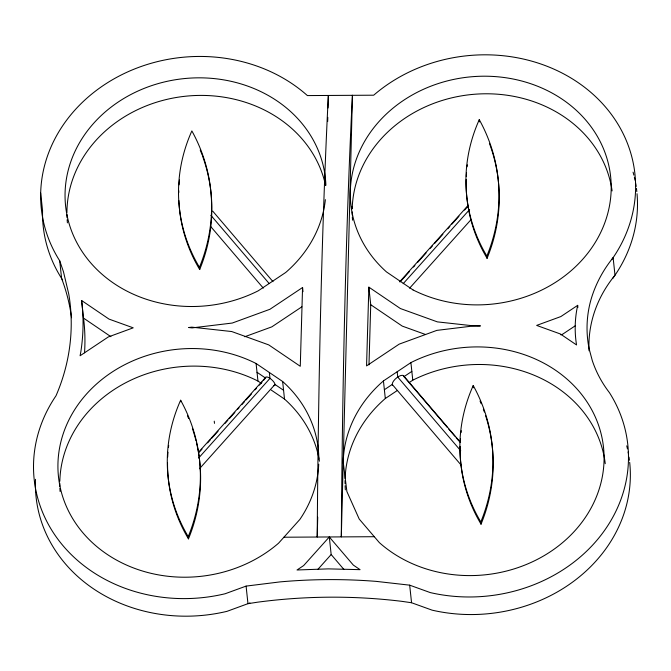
<?xml version="1.0" encoding="UTF-8"?>
<svg xmlns="http://www.w3.org/2000/svg" width="671" height="671" viewBox="0 0 671 671"><rect width="100%" height="100%" fill="white"/><g stroke="black" fill="none" stroke-linecap="round" stroke-linejoin="round"><path stroke-width="1.01" d="M317.719 517.131L317.215 537.035A893.554 49.948 89.7 0 1 328.345 95.458L328.027 107.972M327.683 121.535L327.792 117.358M302.562 287.524L300.272 366.282L268.744 344.894L231.747 331.549L191.797 327.154L188.677 327.523L192.082 327.901L232.267 323.045L269.952 309.272L302.562 287.524L302.998 291.659M368.857 287.146L366.559 365.905L399.17 344.148L436.855 330.375L477.039 325.519L480.444 325.896L477.333 326.274L437.375 321.879L400.377 308.534L368.857 287.146L370.728 304.718L368.983 364.823M577.672 305.347C574.821 318.306 574.401 331.86 576.548 344.953L560.335 333.957L536.649 325.41L560.864 316.561L577.672 305.347L577.89 307.419M613.118 257.647C602.717 270.53 594.833 285.427 590.488 301.43A134.796 117.786 -6.1 0 0 589.188 349.004L592.292 360.579A134.796 117.786 -6.1 0 0 609.411 392.619A155.068 135.492 -6.1 0 1 594.372 543.174A155.068 135.492 -6.1 0 1 430.245 592.585L409.679 585.162L376.121 581.371A501.497 438.197 -6.1 0 0 279.849 581.916L246.089 586.102L225.146 593.751A155.068 135.492 -6.1 0 1 63.46 546.211A155.068 135.492 -6.1 0 1 56.003 395.781A229.725 200.73 -6.1 0 0 68.752 294.007L63.451 271.696L59.711 260.801A155.068 135.492 -6.1 0 1 103.963 85.032A155.068 135.492 -6.1 0 1 307.393 95.576L373.688 95.198A155.068 135.492 -6.1 0 1 577.714 82.323A155.068 135.492 -6.1 0 1 613.118 257.647L614.997 275.219A134.796 117.786 -6.1 0 0 589.046 350.782M198.624 452.204L265.75 377.278M199.186 452.246L201.979 449.125M207.574 442.885L210.375 439.757M211.776 438.197L218.067 431.176M225.062 423.376L227.855 420.247M229.256 418.687L234.85 412.447M237.643 409.327L239.044 407.767M241.837 404.638L244.638 401.518M246.039 399.958L251.633 393.718M255.123 389.817L256.523 388.249M259.325 385.129L262.118 382.009M263.518 380.449L265.573 377.848A6.056 2.114 41.9 0 1 269.146 377.832L270.379 378.629A6.056 2.114 41.9 0 1 274.884 383.913L275.026 384.718A6.056 2.114 41.9 0 1 273.583 385.59M198.658 457.983L269.985 378.377L269.356 372.497M199.455 468.744L274.976 384.458L283.573 390.296M399.631 281.837L468.165 205.36M400.21 281.854L409.302 271.713M413.495 267.024L414.896 265.464M417.697 262.344L426.085 252.975M430.279 248.295L432.376 245.955M434.481 243.615L442.868 234.246M447.767 228.786L449.864 226.446M451.96 224.106L458.947 216.297M464.542 210.057L467.343 206.936M403.187 283.682L469.616 209.545M409.587 288.211L471.117 219.534M329.293 536.968L303.669 565.561L297.027 569.989L328.304 568.874L360.059 569.662L353.332 565.099L329.293 536.968L331.172 554.54L343.854 569.385M318.012 569.226L331.172 554.54M611.809 259.425L613.294 257.765M301.866 306.815L271.83 326.852L244.772 336.741M383.435 380.927L410.904 362.6A130.627 114.137 -6.1 0 1 582.109 395.06A130.627 114.137 -6.1 0 1 555.252 548.358A130.627 114.137 -6.1 0 1 379.358 542.629L359.228 519.069L346.899 491.566L343.2 461.992A130.627 114.137 -6.1 0 1 383.435 380.927L385.313 398.507A130.627 114.137 -6.1 0 0 345.104 478.549M384.374 389.717L392.25 384.458L461.354 465.347M392.552 385.238A7.272 3.036 -40.5 0 1 396.972 377.58A7.272 3.036 -40.5 0 1 403.967 376.649L411.843 371.39M385.313 398.507L397.333 390.488M409.352 382.47L412.782 380.18A130.627 114.137 -6.1 0 1 605.25 463.678M575.349 325.729L562.743 334.133L560.805 334.846M249.939 602.952L227.024 611.331A155.068 135.492 -6.1 0 1 35.496 479.329M283.917 537.219L374.301 536.708M629.683 462.319A155.068 135.492 -6.1 0 1 432.124 610.157L411.558 602.743L401.862 601.342A501.497 438.197 -6.1 0 0 257.739 602.164L247.968 603.674L246.089 586.102M425.624 334.535L402.256 326.106L370.728 304.718M318.725 464.181A130.627 114.137 -6.1 0 1 299.887 519.404L278.557 543.2A130.627 114.137 -6.1 0 1 102.336 550.95A130.627 114.137 -6.1 0 1 83.187 397.911A130.627 114.137 -6.1 0 1 256.079 363.489L282.634 381.505A130.627 114.137 -6.1 0 1 318.826 459.065M257.018 372.279L265.615 378.108M256.079 363.489L257.958 381.061L261.279 383.317M271.235 390.069L284.512 399.077A130.627 114.137 -6.1 0 1 319.421 461.203M81.577 300.482L109.029 319.111L133.227 327.834L108.308 336.943L80.084 355.764L80.755 352.267A241.568 211.071 -6.1 0 0 82.08 304.131L81.577 300.482L83.456 318.054L110.908 336.683M403.665 375.869L460.574 442.483M403.967 376.649L447.322 427.402M448.681 428.987L454.779 436.125M456.129 437.71L458.838 440.881M460.742 450.786L397.735 377.035L397.173 371.768M212.69 211.088L272.988 281.669M210.929 215.374L269.197 283.573M210.468 226.27L263.309 288.127M83.581 318.968L83.959 321.703A241.568 211.071 -6.1 0 1 84.538 352.803M351.948 206.802L352.2 208.866A130.627 114.137 -6.1 0 1 476.083 94.133A130.627 114.137 -6.1 0 1 612.103 190.916M466.202 179.493A188.484 164.689 -6.1 0 0 487.087 258.276L486.852 256.062A201.719 176.255 -6.1 0 0 479.27 119.673L479.505 121.896M460.138 446.349A188.484 164.689 -6.1 0 0 481.04 524.16L480.805 521.946A201.719 176.255 -6.1 0 0 473.223 385.557L473.458 387.779M410.904 362.6L412.782 380.18M409.679 585.162L411.558 602.743M282.634 381.505L284.512 399.077M199.446 267.31A201.719 176.255 -6.1 0 0 191.864 130.929A188.484 164.689 -6.1 0 0 199.446 267.31L199.681 269.524A188.484 164.689 -6.1 0 1 178.88 200.528M214.25 421.153L214.485 423.367M196.46 442.634A201.719 176.255 -6.1 0 1 188.459 538.847L188.224 536.632A201.719 176.255 -6.1 0 0 180.633 400.243L180.793 401.728M59.711 260.801L61.589 278.381A229.725 200.73 -6.1 0 1 71.562 317.76M40.679 193.055L42.558 210.635A155.068 135.492 -6.1 0 0 62.671 280.059M626.739 445.854A155.068 135.492 -6.1 0 1 627.46 448.891M628.106 451.952A155.068 135.492 -6.1 0 1 628.501 454.015M629.012 457.119A155.068 135.492 -6.1 0 1 629.448 460.231M345.347 489.855A130.627 114.137 -6.1 0 1 345.112 485.729M345.053 483.665A130.627 114.137 -6.1 0 1 345.053 480.595M60.096 491.482A130.627 114.137 -6.1 0 1 59.904 488.387M59.828 486.324A130.627 114.137 -6.1 0 1 59.794 483.246M59.828 481.199A130.627 114.137 -6.1 0 1 257.958 381.061M352.56 220.18A130.627 114.137 -6.1 0 1 352.334 217.085M352.233 215.022A130.627 114.137 -6.1 0 1 352.174 211.935M67.41 222.839A130.627 114.137 -6.1 0 1 67.15 219.744M67.033 217.681A130.627 114.137 -6.1 0 1 66.932 214.594M66.924 212.539A130.627 114.137 -6.1 0 1 185.548 96.221A130.627 114.137 -6.1 0 1 325.586 185.414M637.022 193.701A155.068 135.492 -6.1 0 1 612.69 278.507M633.063 172.137A155.068 135.492 -6.1 0 1 633.86 175.148M634.355 177.169A155.068 135.492 -6.1 0 1 635.026 180.222M635.622 183.309A155.068 135.492 -6.1 0 1 636.142 186.412M636.435 188.484A155.068 135.492 -6.1 0 1 636.813 191.612M325.376 199.648A130.627 114.137 -6.1 0 1 285.687 272.493L258.218 290.82A130.627 114.137 -6.1 0 1 72.728 233.894A130.627 114.137 -6.1 0 1 171.071 80.512A130.627 114.137 -6.1 0 1 325.888 185.271M205.703 165.754A201.719 176.255 -6.1 0 1 199.681 269.524M200.21 150.036A201.719 176.255 -6.1 0 1 202.005 154.607M202.34 155.529A201.719 176.255 -6.1 0 1 205.427 164.823M178.763 192.694A188.484 164.689 -6.1 0 1 178.796 190.74M179.073 184.861A188.484 164.689 -6.1 0 1 179.476 179.971M480.805 521.946A188.484 164.689 -6.1 0 1 473.223 385.557M485.619 415.718A201.719 176.255 -6.1 0 1 481.04 524.16M480.033 401.048A201.719 176.255 -6.1 0 1 481.191 403.766M483.363 409.243A201.719 176.255 -6.1 0 1 484.361 412.002M489.411 143.359A201.719 176.255 -6.1 0 1 487.087 258.276M466.311 176.548A188.484 164.689 -6.1 0 1 466.546 172.632M467.091 166.769A188.484 164.689 -6.1 0 1 467.326 164.814M486.852 256.062A188.484 164.689 -6.1 0 1 479.27 119.673M460.264 442.432A188.484 164.689 -6.1 0 1 460.499 438.515M461.044 432.644A188.484 164.689 -6.1 0 1 461.279 430.698M188.459 538.847A188.484 164.689 -6.1 0 1 167.524 462.998M167.683 457.119A188.484 164.689 -6.1 0 1 167.985 452.22M168.463 447.339A188.484 164.689 -6.1 0 1 168.698 445.385M188.224 536.632A188.484 164.689 -6.1 0 1 180.633 400.243M187.444 415.735A201.719 176.255 -6.1 0 1 188.61 418.452M192.418 428.543A201.719 176.255 -6.1 0 1 195.999 440.738M352.434 95.316L341.313 536.892A893.554 49.948 89.7 0 1 352.434 95.316M413.042 289.939L386.488 271.923A130.627 114.137 -6.1 0 1 438.851 83.355A130.627 114.137 -6.1 0 1 610.425 199.765A130.627 114.137 -6.1 0 1 413.042 289.939"/></g></svg>
